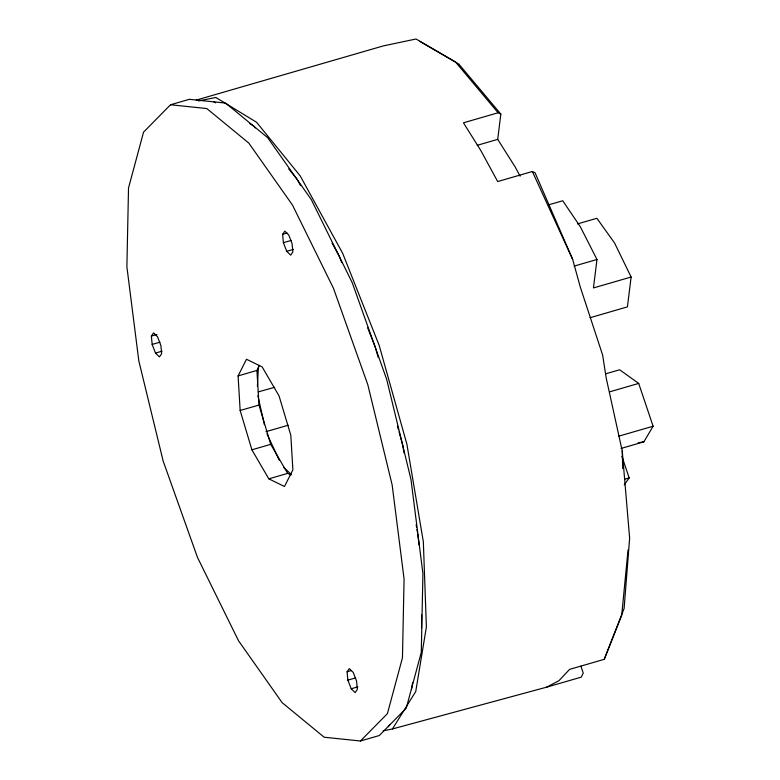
<?xml version="1.0" encoding="UTF-8"?>
<svg xmlns="http://www.w3.org/2000/svg" width="780" height="780" viewBox="0 0 780 780"><rect width="100%" height="100%" fill="white"/><g stroke="black" fill="none" stroke-linecap="round" stroke-linejoin="round"><path stroke-width="1.17" d="M257.41 386.256L258.404 367.175M628.036 549.939L621.709 615.381L604.246 659.324L569.595 669.367L558.938 680.716L546.634 687.17L392.457 728.949L383.175 730.792M520.133 176.182L515.073 166.793L497.708 139.376L500.838 114.094L458.776 64.018L419.718 41.311M549.042 204.721L562.731 200.762L580.281 226.668L596.973 259.486L593.453 287.937L631.117 277.027L614.572 242.989L596.875 218.293L577.473 223.909M631.117 277.027L627.422 306.881L590.05 317.714M411.45 689.617L412.62 682.51M421.6 628.085L421.6 614.884M604.246 659.324L624.107 608.468L629.635 538.171L622.245 450.996L606.187 377.939L602.648 355.085L580.3 287.079L572.657 259.369L535.08 172.828L532.34 171.502L497.689 181.545L480.773 150.452L463.447 122.811L498.098 112.768L500.838 114.094M238.095 375.901L246.499 359.258L262.158 366.931L279.074 395.957L290.813 435.279L292.88 469.872L284.476 486.505L268.817 478.842L251.891 449.806L240.152 410.494L238.095 375.901L256.922 370.441L259.555 365.245M621.056 448.441L643.88 441.831L653.114 426.231L638.703 383.419L619.632 369.779L605.621 373.834M388.391 726.687L389.678 724.63M392.457 728.949L415.75 691.499L426.387 626.954L423.345 541.788L406.897 444.19L379.168 345.345L342.673 253.334L300.212 175.9L256.542 122.236L215.845 97.481L198.442 100.942M151.369 336.092L153.582 332.894L157.511 336.736L160.855 345.365L161.636 353.71L159.422 356.909L155.493 353.067L152.159 344.438L151.369 336.092L156.907 334.483M282.604 234.341L284.817 231.143L288.746 234.985L292.09 243.614L292.87 251.96L290.657 255.157L286.728 251.316L283.394 242.687L282.604 234.341L287.03 233.054M347.081 671.794L349.303 668.596L353.233 672.438L356.567 681.067L357.357 689.413L355.134 692.611L351.205 688.769L347.87 680.14L347.081 671.794L351.517 670.508M624.263 484.858L629.177 477.925L621.933 456.398M170.528 104.773L143.559 132.132L128.524 187.951L126.886 266.77L138.82 360.857L163.156 461.038L197.506 557.476L238.514 640.741L282.165 702.683L324.178 737.227L360.448 741L379.275 735.54L406.244 708.182L421.288 652.363L422.916 573.553L410.982 479.456L386.646 379.275L352.297 282.838L311.288 199.573L267.637 137.631L225.625 103.087L189.355 99.313L170.528 104.773L206.797 108.547L248.81 143.091L292.461 205.023L333.469 288.298L367.819 384.735L392.145 484.906L404.079 579.004L402.451 657.813L387.416 713.632L360.448 741M196.238 100.103L383.331 45.903L416.032 39L455.549 62.029L498.098 112.768M477.165 145.333L497.708 139.376M283.394 242.687L291.145 240.445M286.728 251.316L293.377 249.395M152.159 344.438L159.91 342.196M155.493 353.067L162.143 351.146M574.148 266.107L596.973 259.486M240.152 410.494L258.989 405.044L256.922 370.441M265.951 431.671L288.161 425.236M251.891 449.806L270.728 444.356L287.654 473.382L290.784 474.913M268.817 478.842L287.654 473.382M609.502 391.872L638.703 383.419M618.871 436.147L653.114 426.231M624.605 479.252L629.177 477.925M347.87 680.14L355.622 677.898M351.205 688.769L357.854 686.849M546.634 687.17L581.285 677.128L583.235 673.111L580.905 666.198M258.268 391.892L274.648 387.319M638.157 442.748L643.88 441.831M213.554 101.546L215.611 102.804M249.698 123.532L253.831 126.048L255.352 127.91M283.589 467.317L291.554 474.688M288.727 168.928L297.073 179.185L300.573 185.572M332.104 243.077L339.115 255.859L341.786 262.606M266.974 433.865L279.26 460.2M532.34 171.502L572.657 259.369M367.663 327.815L375.238 346.934L378.183 357.415M258.989 405.044L270.728 444.356M397.459 426.124L398.434 429.624M399.087 431.944L402.685 444.756L404.089 453.112M257.878 395.704L264.391 424.71M416.149 524.696L416.559 527.085M416.959 529.474L417.358 531.853M417.758 534.242L419.094 545.015M622.245 450.996L622.723 468.585"/></g></svg>
